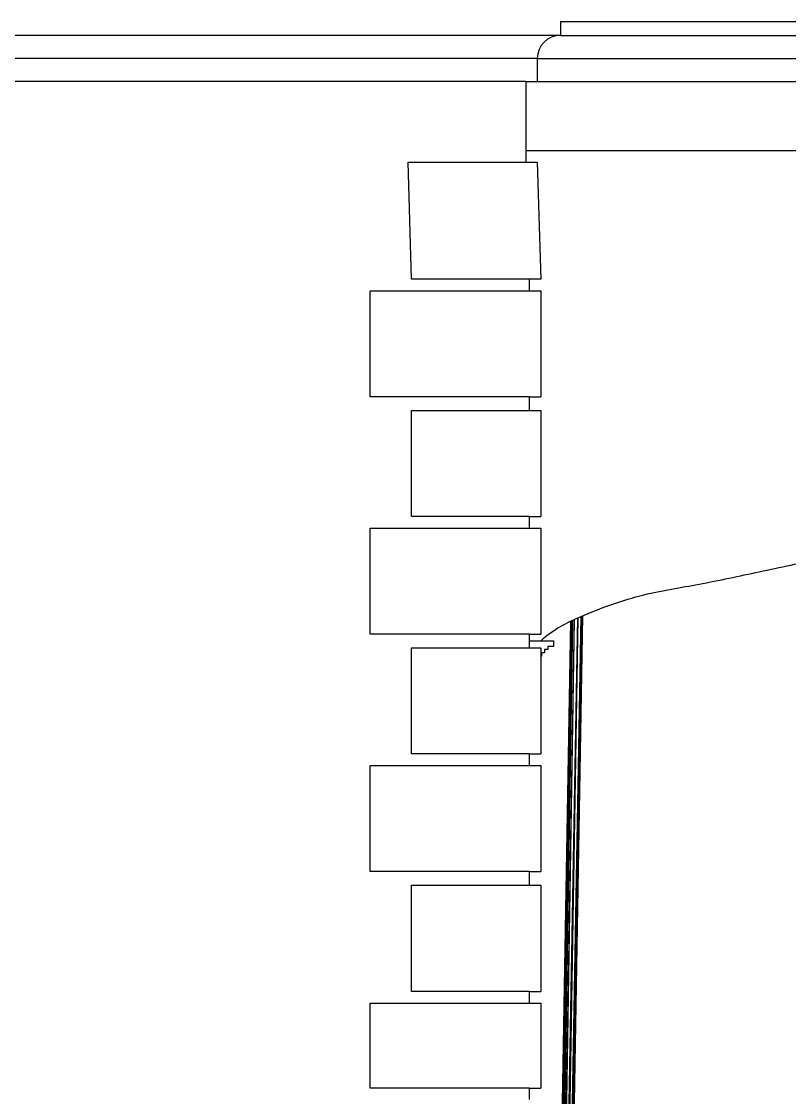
# Model space of a CAD drawing. Extents: x -43 to 90, y 6 to 81.
# Drawn here: x 49.407 to 51.072, y 65.287 to 67.62 of the extents above; entities that cross this region are included whole.
import ezdxf

# ---------------------------------------------------------------- set-up
doc = ezdxf.new("R2010")
doc.units = 0
doc.header["$LTSCALE"] = 0.1
doc.header["$MEASUREMENT"] = 0
doc.layers.add('cobertura nova', color=4, linetype='CONTINUOUS')
doc.layers.add('visto', color=9, linetype='CONTINUOUS')

msp = doc.modelspace()

# ---------------------------------------------------------------- linework, layer by layer
at = {"layer": 'cobertura nova'}
for p, q in [((50.613, 66.3267), (50.5304, 61.7097)), ((50.6132, 66.3268), (50.538, 61.7097)), ((50.6202, 66.3298), (50.5383, 61.7097)), ((50.6204, 66.3299), (50.5459, 61.7097)), ((50.6233, 66.3311), (50.5461, 61.7097)), ((50.5492, 61.7097), (50.6233, 66.3312)), ((50.5493, 61.7134), (50.6233, 66.3311)), ((50.6059, 66.3235), (50.5281, 61.7748)), ((50.5281, 61.7851), (50.603, 66.3222)), ((50.5281, 62.1084), (50.6011, 66.3214)), ((50.5982, 66.32), (50.5281, 62.1305)), ((50.5281, 62.2951), (50.5982, 66.32)), ((50.5281, 62.2952), (50.5981, 66.32)), ((50.5281, 62.2953), (50.5981, 66.32)), ((50.6059, 66.3236), (50.5301, 61.7097)), ((50.6013, 66.3214), (50.569, 64.3348))]:
    msp.add_line(p, q, dxfattribs=at)
at = {"layer": 'visto'}
for p, q in [((50.5756, 67.6204), (64.9876, 67.6204)), ((50.5756, 67.6204), (50.5756, 67.5904)), ((50.5006, 67.5904), (30.0948, 67.5904)), ((50.5756, 67.5904), (50.5006, 67.5904)), ((50.5756, 67.5904), (69.6189, 67.5904)), ((50.5756, 67.5904), (86.1305, 67.5904)), ((50.5006, 67.5404), (30.1448, 67.5404)), ((50.5256, 67.5404), (45.8479, 67.5404)), ((50.5256, 67.5404), (86.0805, 67.5404)), ((50.5256, 67.5404), (69.5689, 67.5404)), ((50.5256, 67.5404), (50.5256, 67.4904)), ((50.5006, 67.4904), (30.1448, 67.4904)), ((50.5006, 67.4904), (50.5256, 67.4904)), ((50.5006, 67.4904), (50.5006, 67.3154)), ((50.5256, 67.4904), (84.3618, 67.4904)), ((50.5006, 67.3404), (86.0555, 67.3404)), ((50.2456, 67.3154), (50.5006, 67.3154)), ((50.2531, 67.0615), (50.2456, 67.3154)), ((50.5006, 67.3154), (50.5256, 67.3154)), ((50.5256, 67.3154), (50.5331, 67.0615)), ((50.5081, 67.0615), (50.2531, 67.0615)), ((50.5081, 67.0615), (50.5081, 67.0365)), ((50.5331, 67.0615), (50.5081, 67.0615)), ((50.5331, 67.0615), (50.5331, 67.0615)), ((50.1631, 66.8065), (50.1631, 67.0365)), ((50.1631, 67.0365), (50.5081, 67.0365)), ((50.5081, 67.0365), (50.5331, 67.0365)), ((50.5331, 67.0365), (50.5331, 67.0365)), ((50.5331, 67.0365), (50.5331, 66.8065)), ((50.5081, 66.8065), (50.1631, 66.8065)), ((50.5081, 66.8065), (50.5081, 66.7767)), ((50.5081, 66.8065), (50.5331, 66.8065)), ((50.5331, 66.8065), (50.5331, 66.8065)), ((50.2531, 66.5467), (50.2531, 66.7767)), ((50.2531, 66.7767), (50.5081, 66.7767)), ((50.5081, 66.7767), (50.5331, 66.7767)), ((50.5331, 66.7767), (50.5331, 66.7767)), ((50.5331, 66.7767), (50.5331, 66.5467)), ((50.5081, 66.5467), (50.2531, 66.5467)), ((50.5081, 66.5467), (50.5081, 66.5217)), ((50.5081, 66.5467), (50.5331, 66.5467)), ((50.1631, 66.2917), (50.1631, 66.5217)), ((50.1631, 66.5217), (50.5081, 66.5217)), ((50.5081, 66.5217), (50.5331, 66.5217)), ((50.5331, 66.5217), (50.5331, 66.2917)), ((50.5081, 66.2917), (50.1631, 66.2917)), ((50.5081, 66.2917), (50.5081, 66.2618)), ((50.5081, 66.2917), (50.5331, 66.2917)), ((50.2531, 66.0318), (50.2531, 66.2618)), ((50.2531, 66.2618), (50.5081, 66.2618)), ((50.5081, 66.277), (50.5604, 66.277)), ((50.5081, 66.2618), (50.5331, 66.2618)), ((50.5331, 66.2618), (50.5331, 66.0318)), ((50.5484, 66.258), (50.5414, 66.258)), ((50.5414, 66.258), (50.5414, 66.251)), ((50.5604, 66.265), (50.5484, 66.265)), ((50.5484, 66.265), (50.5484, 66.258)), ((50.5604, 66.277), (50.5604, 66.265)), ((50.5344, 66.244), (50.5331, 66.244)), ((50.5414, 66.251), (50.5344, 66.251)), ((50.5344, 66.251), (50.5344, 66.244)), ((50.5081, 66.0318), (50.2531, 66.0318)), ((50.5081, 66.0318), (50.5081, 66.0068)), ((50.5081, 66.0318), (50.5331, 66.0318)), ((50.1631, 65.7768), (50.1631, 66.0068)), ((50.1631, 66.0068), (50.5081, 66.0068)), ((50.5081, 66.0068), (50.5331, 66.0068)), ((50.5331, 66.0068), (50.5331, 65.7768)), ((50.5081, 65.7768), (50.1631, 65.7768)), ((50.5081, 65.7768), (50.5081, 65.7469)), ((50.5081, 65.7768), (50.5331, 65.7768)), ((50.2531, 65.5162), (50.2531, 65.7469)), ((50.2531, 65.7469), (50.5081, 65.7469)), ((50.5081, 65.7469), (50.5331, 65.7469)), ((50.5331, 65.7469), (50.5331, 65.5162)), ((50.5081, 65.5162), (50.2531, 65.5162)), ((50.5081, 65.5162), (50.5081, 65.4912)), ((50.5081, 65.5162), (50.5331, 65.5162)), ((50.1631, 65.3068), (50.1631, 65.4912)), ((50.1631, 65.4912), (50.5081, 65.4912)), ((50.5081, 65.4912), (50.5331, 65.4912)), ((50.5331, 65.4912), (50.5331, 65.3068)), ((50.5081, 65.3068), (50.1631, 65.3068)), ((50.5081, 65.3068), (50.5081, 65.2822)), ((50.5081, 65.3068), (50.5331, 65.3068))]:
    msp.add_line(p, q, dxfattribs=at)
msp.add_arc((50.5756, 67.5404), 0.05, 90, 180, dxfattribs=at)
msp.add_open_spline([(50.5331, 66.277), (50.5615, 66.3034), (50.634, 66.3376), (50.7481, 66.3794), (50.8805, 66.3993), (51.0088, 66.4277), (51.1355, 66.4541), (51.2637, 66.4782), (51.3845, 66.5013), (51.5388, 66.5234), (51.6613, 66.5245), (51.7757, 66.5268), (51.8706, 66.5438), (51.9919, 66.558), (52.1284, 66.5617), (52.2622, 66.5667), (52.3909, 66.5742), (52.4741, 66.5834), (52.5069, 66.587)], degree=3, knots=[0.029049, 0.029049, 0.029049, 0.029049, 0.123778, 0.269619, 0.391337, 0.524575, 0.663746, 0.779533, 0.91606, 1.03278, 1.246426, 1.282981, 1.375586, 1.534787, 1.649231, 1.784987, 1.936619, 2.035829, 2.035829, 2.035829, 2.035829], dxfattribs=at)

doc.saveas('drawing.dxf')
